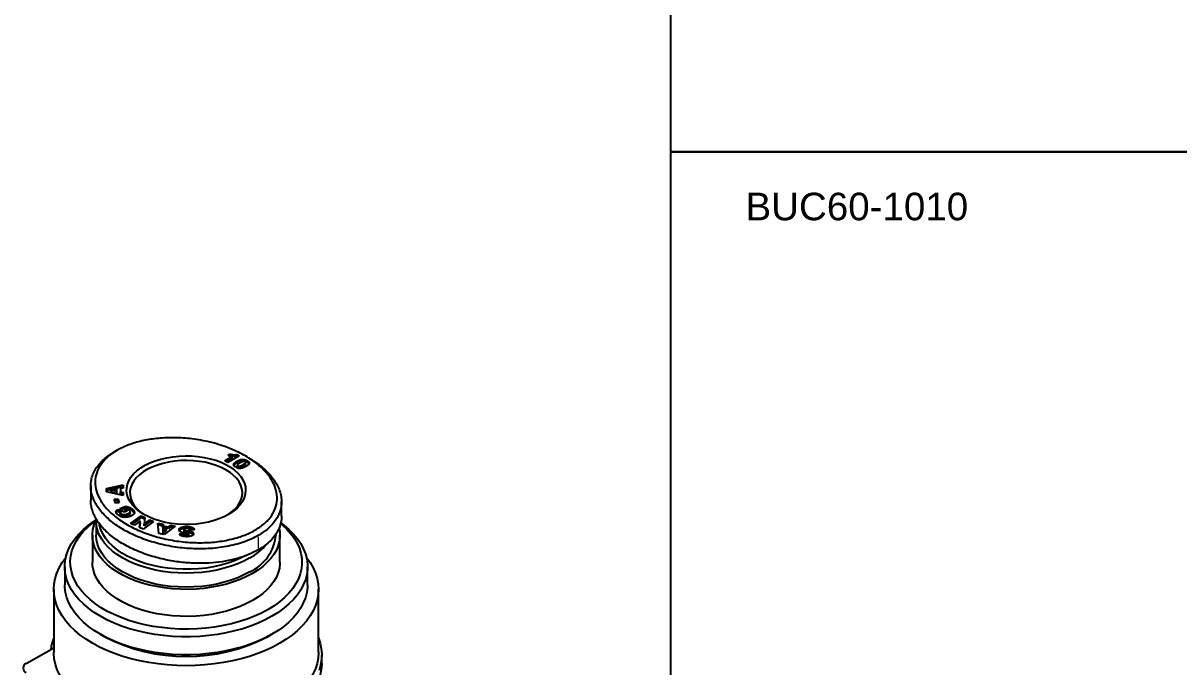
# Model space of a CAD drawing. Header units: millimetres. Extents: x 747 to 1883, y 1260 to 2217.
# Drawn here: x 823.83 to 843.03, y 1622.73 to 1633.42 of the extents above; entities that cross this region are included whole.
import ezdxf

# ---------------------------------------------------------------- set-up
doc = ezdxf.new("R2010")
doc.units = ezdxf.units.MM
doc.linetypes.add('PHANTOM', pattern=[12.7, 6.35, -1.27, 1.27, -1.27, 1.27, -1.27])
doc.styles.get("Standard").update_dxf_attribs({"font": 'arial.ttf'})

msp = doc.modelspace()

# ---------------------------------------------------------------- linework, layer by layer
at = {"color": 7, "linetype": 'Continuous', "lineweight": 25}
for p, q in [((825.393, 1626.324), (825.341, 1626.293)), ((827.183, 1626.151), (827.307, 1626.222)), ((827.235, 1626.121), (827.183, 1626.151)), ((827.307, 1626.192), (827.209, 1626.136)), ((827.234, 1626.242), (827.268, 1626.262)), ((827.423, 1626.229), (827.235, 1626.121)), ((827.268, 1626.232), (827.263, 1626.229)), ((827.268, 1626.262), (827.282, 1626.258)), ((827.268, 1626.232), (827.268, 1626.262)), ((827.282, 1626.228), (827.268, 1626.232)), ((827.282, 1626.258), (827.295, 1626.255)), ((827.282, 1626.228), (827.282, 1626.258)), ((827.295, 1626.225), (827.282, 1626.228)), ((827.295, 1626.255), (827.308, 1626.252)), ((827.295, 1626.225), (827.295, 1626.255)), ((827.308, 1626.222), (827.295, 1626.225)), ((827.307, 1626.192), (827.307, 1626.222)), ((827.308, 1626.252), (827.32, 1626.251)), ((827.308, 1626.222), (827.308, 1626.252)), ((827.32, 1626.221), (827.308, 1626.222)), ((827.32, 1626.251), (827.329, 1626.25)), ((827.32, 1626.221), (827.32, 1626.251)), ((827.329, 1626.22), (827.32, 1626.221)), ((827.329, 1626.25), (827.342, 1626.25)), ((827.329, 1626.22), (827.329, 1626.25)), ((827.342, 1626.22), (827.329, 1626.22)), ((827.342, 1626.25), (827.355, 1626.25)), ((827.342, 1626.22), (827.342, 1626.25)), ((827.355, 1626.22), (827.342, 1626.22)), ((827.355, 1626.25), (827.369, 1626.252)), ((827.355, 1626.22), (827.355, 1626.25)), ((827.369, 1626.222), (827.355, 1626.22)), ((827.364, 1626.13), (827.373, 1626.136)), ((827.369, 1626.252), (827.381, 1626.254)), ((827.369, 1626.222), (827.369, 1626.252)), ((827.381, 1626.224), (827.369, 1626.222)), ((827.373, 1626.136), (827.383, 1626.142)), ((827.373, 1626.106), (827.373, 1626.136)), ((827.381, 1626.254), (827.423, 1626.229)), ((827.381, 1626.224), (827.381, 1626.254)), ((827.397, 1626.214), (827.381, 1626.224)), ((827.383, 1626.142), (827.384, 1626.142)), ((827.383, 1626.112), (827.383, 1626.142)), ((827.384, 1626.142), (827.397, 1626.149)), ((827.384, 1626.113), (827.384, 1626.142)), ((827.397, 1626.149), (827.409, 1626.155)), ((827.397, 1626.119), (827.397, 1626.149)), ((827.409, 1626.155), (827.421, 1626.161)), ((827.409, 1626.125), (827.409, 1626.155)), ((827.421, 1626.161), (827.432, 1626.165)), ((827.421, 1626.131), (827.421, 1626.161)), ((827.432, 1626.135), (827.421, 1626.131)), ((827.432, 1626.165), (827.443, 1626.169)), ((827.432, 1626.135), (827.432, 1626.165)), ((827.443, 1626.139), (827.432, 1626.135)), ((827.443, 1626.169), (827.454, 1626.171)), ((827.443, 1626.139), (827.443, 1626.169)), ((827.454, 1626.141), (827.443, 1626.139)), ((827.454, 1626.171), (827.464, 1626.173)), ((827.454, 1626.141), (827.454, 1626.171)), ((827.464, 1626.143), (827.454, 1626.141)), ((827.471, 1626.132), (827.461, 1626.127)), ((827.464, 1626.173), (827.474, 1626.174)), ((827.464, 1626.143), (827.464, 1626.173)), ((827.474, 1626.144), (827.464, 1626.143)), ((827.48, 1626.135), (827.471, 1626.132)), ((827.474, 1626.174), (827.477, 1626.174)), ((827.474, 1626.144), (827.474, 1626.174)), ((827.477, 1626.144), (827.474, 1626.144)), ((827.477, 1626.174), (827.489, 1626.174)), ((827.477, 1626.144), (827.477, 1626.174)), ((827.489, 1626.144), (827.477, 1626.144)), ((827.488, 1626.137), (827.48, 1626.135)), ((827.497, 1626.139), (827.488, 1626.137)), ((827.489, 1626.174), (827.5, 1626.173)), ((827.489, 1626.144), (827.489, 1626.174)), ((827.5, 1626.143), (827.489, 1626.144)), ((827.509, 1626.138), (827.497, 1626.139)), ((827.5, 1626.173), (827.512, 1626.171)), ((827.5, 1626.143), (827.5, 1626.173)), ((827.512, 1626.141), (827.5, 1626.143)), ((827.52, 1626.134), (827.509, 1626.138)), ((827.512, 1626.171), (827.523, 1626.167)), ((827.512, 1626.141), (827.512, 1626.171)), ((827.523, 1626.137), (827.512, 1626.141)), ((827.525, 1626.13), (827.52, 1626.134)), ((827.523, 1626.167), (827.535, 1626.163)), ((827.523, 1626.137), (827.523, 1626.167)), ((827.535, 1626.133), (827.523, 1626.137)), ((827.577, 1626.2), (827.525, 1626.23)), ((827.535, 1626.163), (827.547, 1626.158)), ((827.535, 1626.133), (827.535, 1626.163)), ((827.547, 1626.128), (827.535, 1626.133)), ((827.547, 1626.158), (827.556, 1626.153)), ((827.547, 1626.128), (827.547, 1626.158)), ((827.556, 1626.153), (827.566, 1626.146)), ((827.556, 1626.123), (827.556, 1626.153)), ((827.566, 1626.146), (827.574, 1626.14)), ((827.566, 1626.116), (827.566, 1626.146)), ((827.574, 1626.14), (827.58, 1626.134)), ((827.574, 1626.11), (827.574, 1626.14)), ((827.58, 1626.134), (827.582, 1626.133)), ((827.58, 1626.104), (827.58, 1626.134)), ((827.582, 1626.133), (827.587, 1626.125)), ((827.582, 1626.103), (827.582, 1626.133)), ((827.329, 1626.085), (827.33, 1626.092)), ((827.33, 1626.077), (827.329, 1626.085)), ((827.33, 1626.092), (827.331, 1626.096)), ((827.33, 1626.077), (827.33, 1626.092)), ((827.333, 1626.069), (827.33, 1626.077)), ((827.331, 1626.096), (827.335, 1626.102)), ((827.331, 1626.074), (827.331, 1626.096)), ((827.335, 1626.072), (827.333, 1626.069)), ((827.333, 1626.069), (827.333, 1626.069)), ((827.338, 1626.063), (827.333, 1626.069)), ((827.335, 1626.102), (827.34, 1626.109)), ((827.335, 1626.072), (827.335, 1626.102)), ((827.34, 1626.079), (827.335, 1626.072)), ((827.344, 1626.056), (827.338, 1626.063)), ((827.34, 1626.109), (827.348, 1626.117)), ((827.34, 1626.079), (827.34, 1626.109)), ((827.348, 1626.087), (827.34, 1626.079)), ((827.353, 1626.05), (827.344, 1626.056)), ((827.348, 1626.117), (827.349, 1626.118)), ((827.348, 1626.087), (827.348, 1626.117)), ((827.349, 1626.088), (827.348, 1626.087)), ((827.349, 1626.118), (827.356, 1626.124)), ((827.349, 1626.088), (827.349, 1626.118)), ((827.356, 1626.094), (827.349, 1626.088)), ((827.363, 1626.043), (827.353, 1626.05)), ((827.356, 1626.124), (827.364, 1626.13)), ((827.356, 1626.094), (827.356, 1626.124)), ((827.364, 1626.1), (827.356, 1626.094)), ((827.364, 1626.043), (827.363, 1626.043)), ((827.364, 1626.1), (827.364, 1626.13)), ((827.373, 1626.106), (827.364, 1626.1)), ((827.376, 1626.037), (827.364, 1626.043)), ((827.383, 1626.112), (827.373, 1626.106)), ((827.388, 1626.032), (827.376, 1626.037)), ((827.384, 1626.113), (827.383, 1626.112)), ((827.397, 1626.119), (827.384, 1626.113)), ((827.399, 1626.028), (827.388, 1626.032)), ((827.393, 1626.082), (827.391, 1626.074)), ((827.391, 1626.074), (827.394, 1626.067)), ((827.391, 1626.044), (827.391, 1626.074)), ((827.391, 1626.044), (827.394, 1626.037)), ((827.397, 1626.087), (827.393, 1626.082)), ((827.393, 1626.082), (827.393, 1626.082)), ((827.394, 1626.067), (827.398, 1626.064)), ((827.394, 1626.037), (827.394, 1626.067)), ((827.394, 1626.037), (827.398, 1626.034)), ((827.409, 1626.125), (827.397, 1626.119)), ((827.403, 1626.092), (827.397, 1626.087)), ((827.398, 1626.064), (827.409, 1626.06)), ((827.398, 1626.034), (827.398, 1626.064)), ((827.398, 1626.034), (827.409, 1626.03)), ((827.411, 1626.025), (827.399, 1626.028)), ((827.412, 1626.099), (827.403, 1626.092)), ((827.421, 1626.131), (827.409, 1626.125)), ((827.409, 1626.06), (827.417, 1626.059)), ((827.409, 1626.06), (827.409, 1626.03)), ((827.409, 1626.03), (827.417, 1626.029)), ((827.422, 1626.023), (827.411, 1626.025)), ((827.422, 1626.105), (827.412, 1626.099)), ((827.417, 1626.059), (827.429, 1626.06)), ((827.417, 1626.029), (827.417, 1626.059)), ((827.417, 1626.029), (827.429, 1626.03)), ((827.435, 1626.113), (827.422, 1626.105)), ((827.434, 1626.023), (827.422, 1626.023)), ((827.429, 1626.06), (827.442, 1626.064)), ((827.429, 1626.03), (827.429, 1626.06)), ((827.429, 1626.03), (827.442, 1626.034)), ((827.445, 1626.023), (827.434, 1626.023)), ((827.436, 1626.114), (827.435, 1626.113)), ((827.449, 1626.121), (827.436, 1626.114)), ((827.442, 1626.064), (827.443, 1626.064)), ((827.442, 1626.034), (827.443, 1626.034)), ((827.443, 1626.064), (827.451, 1626.067)), ((827.443, 1626.034), (827.443, 1626.064)), ((827.443, 1626.034), (827.451, 1626.038)), ((827.446, 1626.023), (827.445, 1626.023)), ((827.456, 1626.025), (827.446, 1626.023)), ((827.461, 1626.127), (827.449, 1626.121)), ((827.451, 1626.067), (827.461, 1626.072)), ((827.451, 1626.038), (827.451, 1626.067)), ((827.451, 1626.038), (827.461, 1626.042)), ((827.467, 1626.027), (827.456, 1626.025)), ((827.461, 1626.072), (827.472, 1626.078)), ((827.461, 1626.042), (827.461, 1626.072)), ((827.461, 1626.042), (827.472, 1626.048)), ((827.478, 1626.03), (827.467, 1626.027)), ((827.472, 1626.078), (827.483, 1626.084)), ((827.472, 1626.048), (827.472, 1626.078)), ((827.472, 1626.048), (827.483, 1626.054)), ((827.489, 1626.033), (827.478, 1626.03)), ((827.483, 1626.084), (827.495, 1626.092)), ((827.483, 1626.054), (827.483, 1626.084)), ((827.483, 1626.054), (827.495, 1626.062)), ((827.5, 1626.038), (827.489, 1626.033)), ((827.495, 1626.092), (827.506, 1626.099)), ((827.495, 1626.062), (827.495, 1626.092)), ((827.495, 1626.062), (827.506, 1626.069)), ((827.512, 1626.043), (827.5, 1626.038)), ((827.506, 1626.099), (827.515, 1626.105)), ((827.506, 1626.069), (827.506, 1626.099)), ((827.506, 1626.069), (827.515, 1626.075)), ((827.523, 1626.049), (827.512, 1626.043)), ((827.515, 1626.105), (827.521, 1626.11)), ((827.515, 1626.075), (827.515, 1626.105)), ((827.515, 1626.075), (827.521, 1626.08)), ((827.521, 1626.11), (827.525, 1626.115)), ((827.521, 1626.08), (827.521, 1626.11)), ((827.521, 1626.08), (827.525, 1626.085)), ((827.536, 1626.056), (827.523, 1626.049)), ((827.528, 1626.124), (827.525, 1626.13)), ((827.525, 1626.115), (827.526, 1626.116)), ((827.525, 1626.085), (827.525, 1626.115)), ((827.525, 1626.085), (827.526, 1626.086)), ((827.526, 1626.116), (827.528, 1626.124)), ((827.526, 1626.086), (827.526, 1626.116)), ((827.526, 1626.086), (827.528, 1626.094)), ((827.528, 1626.094), (827.528, 1626.124)), ((827.541, 1626.059), (827.536, 1626.056)), ((827.55, 1626.065), (827.541, 1626.059)), ((827.556, 1626.123), (827.547, 1626.128)), ((827.559, 1626.071), (827.55, 1626.065)), ((827.566, 1626.116), (827.556, 1626.123)), ((827.566, 1626.077), (827.559, 1626.071)), ((827.574, 1626.11), (827.566, 1626.116)), ((827.573, 1626.084), (827.566, 1626.077)), ((827.575, 1626.084), (827.573, 1626.084)), ((827.58, 1626.104), (827.574, 1626.11)), ((827.581, 1626.092), (827.575, 1626.084)), ((827.582, 1626.103), (827.58, 1626.104)), ((827.586, 1626.099), (827.581, 1626.092)), ((827.585, 1626.097), (827.582, 1626.103)), ((827.588, 1626.106), (827.586, 1626.099)), ((827.586, 1626.099), (827.586, 1626.099)), ((827.587, 1626.125), (827.589, 1626.117)), ((827.587, 1626.101), (827.587, 1626.125)), ((827.589, 1626.114), (827.588, 1626.106)), ((827.589, 1626.117), (827.589, 1626.114)), ((827.589, 1626.112), (827.589, 1626.117)), ((825.215, 1625.689), (825.495, 1625.749)), ((825.495, 1625.749), (825.495, 1625.697)), ((824.955, 1625.734), (824.955, 1625.494)), ((825.495, 1625.719), (825.215, 1625.659)), ((825.215, 1625.634), (825.215, 1625.689)), ((825.215, 1625.659), (825.215, 1625.689)), ((825.215, 1625.659), (825.215, 1625.634)), ((825.495, 1625.574), (825.215, 1625.634)), ((825.388, 1625.679), (825.288, 1625.661)), ((825.288, 1625.661), (825.288, 1625.631)), ((825.288, 1625.661), (825.388, 1625.643)), ((825.288, 1625.631), (825.388, 1625.613)), ((825.388, 1625.643), (825.388, 1625.679)), ((825.388, 1625.649), (825.388, 1625.679)), ((825.388, 1625.613), (825.388, 1625.649)), ((825.388, 1625.613), (825.388, 1625.643)), ((825.495, 1625.697), (825.449, 1625.689)), ((825.449, 1625.689), (825.449, 1625.632)), ((825.449, 1625.632), (825.495, 1625.625)), ((825.449, 1625.602), (825.449, 1625.632)), ((825.495, 1625.595), (825.449, 1625.602)), ((825.495, 1625.625), (825.495, 1625.574)), ((825.347, 1625.51), (825.406, 1625.516)), ((825.367, 1625.446), (825.347, 1625.51)), ((825.406, 1625.486), (825.356, 1625.481)), ((825.426, 1625.452), (825.367, 1625.446)), ((825.406, 1625.516), (825.426, 1625.452)), ((825.406, 1625.516), (825.406, 1625.486)), ((825.417, 1625.451), (825.406, 1625.486)), ((825.439, 1625.358), (825.54, 1625.396)), ((825.54, 1625.366), (825.463, 1625.337)), ((825.54, 1625.396), (825.554, 1625.392)), ((825.54, 1625.366), (825.54, 1625.396)), ((825.554, 1625.362), (825.54, 1625.366)), ((825.554, 1625.392), (825.567, 1625.388)), ((825.554, 1625.362), (825.554, 1625.392)), ((825.567, 1625.388), (825.579, 1625.385)), ((825.567, 1625.358), (825.567, 1625.388)), ((825.579, 1625.385), (825.589, 1625.381)), ((825.579, 1625.355), (825.579, 1625.385)), ((825.589, 1625.381), (825.599, 1625.377)), ((825.589, 1625.351), (825.589, 1625.381)), ((825.599, 1625.377), (825.606, 1625.374)), ((825.599, 1625.347), (825.599, 1625.377)), ((825.606, 1625.374), (825.615, 1625.369)), ((825.606, 1625.344), (825.606, 1625.374)), ((825.615, 1625.369), (825.624, 1625.364)), ((825.615, 1625.339), (825.615, 1625.369)), ((825.624, 1625.364), (825.632, 1625.359)), ((825.624, 1625.334), (825.624, 1625.364)), ((828.125, 1625.231), (828.125, 1625.472)), ((825.374, 1625.306), (825.376, 1625.313)), ((825.374, 1625.298), (825.374, 1625.306)), ((825.376, 1625.291), (825.374, 1625.298)), ((825.376, 1625.313), (825.377, 1625.317)), ((825.376, 1625.293), (825.376, 1625.313)), ((825.377, 1625.289), (825.376, 1625.291)), ((825.377, 1625.317), (825.382, 1625.324)), ((825.377, 1625.288), (825.377, 1625.317)), ((825.38, 1625.283), (825.377, 1625.289)), ((825.382, 1625.294), (825.378, 1625.288)), ((825.385, 1625.277), (825.38, 1625.283)), ((825.382, 1625.324), (825.388, 1625.33)), ((825.382, 1625.294), (825.382, 1625.324)), ((825.388, 1625.3), (825.382, 1625.294)), ((825.391, 1625.27), (825.385, 1625.277)), ((825.388, 1625.33), (825.395, 1625.337)), ((825.388, 1625.3), (825.388, 1625.33)), ((825.395, 1625.307), (825.388, 1625.3)), ((825.398, 1625.262), (825.391, 1625.27)), ((825.395, 1625.337), (825.403, 1625.342)), ((825.395, 1625.307), (825.395, 1625.337)), ((825.403, 1625.312), (825.395, 1625.307)), ((825.407, 1625.254), (825.398, 1625.262)), ((825.403, 1625.342), (825.461, 1625.306)), ((825.403, 1625.312), (825.403, 1625.342)), ((825.45, 1625.283), (825.403, 1625.312)), ((825.415, 1625.247), (825.407, 1625.254)), ((825.424, 1625.24), (825.415, 1625.247)), ((825.433, 1625.234), (825.424, 1625.24)), ((825.442, 1625.229), (825.433, 1625.234)), ((825.512, 1625.294), (825.439, 1625.358)), ((825.451, 1625.225), (825.442, 1625.229)), ((825.453, 1625.3), (825.45, 1625.293)), ((825.45, 1625.293), (825.45, 1625.29)), ((825.45, 1625.29), (825.451, 1625.283)), ((825.45, 1625.26), (825.45, 1625.29)), ((825.451, 1625.254), (825.45, 1625.26)), ((825.451, 1625.283), (825.456, 1625.276)), ((825.451, 1625.254), (825.451, 1625.283)), ((825.456, 1625.246), (825.451, 1625.254)), ((825.46, 1625.221), (825.451, 1625.225)), ((825.461, 1625.306), (825.453, 1625.3)), ((825.456, 1625.276), (825.46, 1625.272)), ((825.456, 1625.246), (825.456, 1625.276)), ((825.46, 1625.243), (825.456, 1625.246)), ((825.46, 1625.272), (825.468, 1625.266)), ((825.46, 1625.243), (825.46, 1625.272)), ((825.468, 1625.236), (825.46, 1625.243)), ((825.47, 1625.218), (825.46, 1625.221)), ((825.468, 1625.266), (825.478, 1625.262)), ((825.468, 1625.236), (825.468, 1625.266)), ((825.478, 1625.232), (825.468, 1625.236)), ((825.482, 1625.215), (825.47, 1625.218)), ((825.478, 1625.262), (825.489, 1625.258)), ((825.478, 1625.232), (825.478, 1625.262)), ((825.489, 1625.228), (825.478, 1625.232)), ((825.495, 1625.213), (825.482, 1625.215)), ((825.489, 1625.258), (825.501, 1625.257)), ((825.489, 1625.228), (825.489, 1625.258)), ((825.501, 1625.227), (825.489, 1625.228)), ((825.507, 1625.211), (825.495, 1625.213)), ((825.501, 1625.257), (825.511, 1625.257)), ((825.501, 1625.227), (825.501, 1625.257)), ((825.511, 1625.227), (825.501, 1625.227)), ((825.52, 1625.21), (825.507, 1625.211)), ((825.511, 1625.257), (825.523, 1625.257)), ((825.511, 1625.227), (825.511, 1625.257)), ((825.523, 1625.228), (825.511, 1625.227)), ((825.561, 1625.312), (825.512, 1625.294)), ((825.533, 1625.211), (825.52, 1625.21)), ((825.523, 1625.257), (825.535, 1625.26)), ((825.523, 1625.228), (825.523, 1625.257)), ((825.535, 1625.23), (825.523, 1625.228)), ((825.551, 1625.348), (825.529, 1625.34)), ((825.529, 1625.34), (825.561, 1625.312)), ((825.529, 1625.31), (825.529, 1625.34)), ((825.537, 1625.303), (825.529, 1625.31)), ((825.537, 1625.211), (825.533, 1625.211)), ((825.535, 1625.26), (825.547, 1625.263)), ((825.535, 1625.23), (825.535, 1625.26)), ((825.547, 1625.233), (825.535, 1625.23)), ((825.549, 1625.212), (825.537, 1625.211)), ((825.547, 1625.263), (825.561, 1625.268)), ((825.547, 1625.233), (825.547, 1625.263)), ((825.561, 1625.238), (825.547, 1625.233)), ((825.561, 1625.213), (825.549, 1625.212)), ((825.559, 1625.346), (825.551, 1625.348)), ((825.567, 1625.358), (825.554, 1625.362)), ((825.57, 1625.342), (825.559, 1625.346)), ((825.561, 1625.268), (825.563, 1625.268)), ((825.561, 1625.238), (825.561, 1625.268)), ((825.563, 1625.238), (825.561, 1625.238)), ((825.574, 1625.216), (825.561, 1625.213)), ((825.563, 1625.268), (825.576, 1625.273)), ((825.563, 1625.238), (825.563, 1625.268)), ((825.576, 1625.244), (825.563, 1625.238)), ((825.579, 1625.355), (825.567, 1625.358)), ((825.58, 1625.338), (825.57, 1625.342)), ((825.586, 1625.219), (825.574, 1625.216)), ((825.576, 1625.273), (825.587, 1625.279)), ((825.576, 1625.244), (825.576, 1625.273)), ((825.587, 1625.249), (825.576, 1625.244)), ((825.589, 1625.351), (825.579, 1625.355)), ((825.581, 1625.337), (825.58, 1625.338)), ((825.59, 1625.332), (825.581, 1625.337)), ((825.598, 1625.222), (825.586, 1625.219)), ((825.587, 1625.279), (825.596, 1625.284)), ((825.587, 1625.249), (825.587, 1625.279)), ((825.596, 1625.254), (825.587, 1625.249)), ((825.599, 1625.347), (825.589, 1625.351)), ((825.598, 1625.326), (825.59, 1625.332)), ((825.596, 1625.284), (825.602, 1625.29)), ((825.596, 1625.254), (825.596, 1625.284)), ((825.602, 1625.26), (825.596, 1625.254)), ((825.599, 1625.325), (825.598, 1625.326)), ((825.61, 1625.226), (825.598, 1625.222)), ((825.606, 1625.344), (825.599, 1625.347)), ((825.606, 1625.318), (825.599, 1625.325)), ((825.602, 1625.29), (825.607, 1625.295)), ((825.602, 1625.26), (825.602, 1625.29)), ((825.607, 1625.265), (825.602, 1625.26)), ((825.615, 1625.339), (825.606, 1625.344)), ((825.609, 1625.311), (825.606, 1625.318)), ((825.607, 1625.295), (825.608, 1625.297)), ((825.607, 1625.265), (825.607, 1625.295)), ((825.608, 1625.267), (825.607, 1625.265)), ((825.608, 1625.297), (825.61, 1625.304)), ((825.608, 1625.267), (825.608, 1625.297)), ((825.61, 1625.274), (825.608, 1625.267)), ((825.61, 1625.304), (825.609, 1625.311)), ((825.61, 1625.274), (825.61, 1625.304)), ((825.611, 1625.227), (825.61, 1625.226)), ((825.623, 1625.231), (825.611, 1625.227)), ((825.624, 1625.334), (825.615, 1625.339)), ((825.617, 1625.109), (825.792, 1625.236)), ((825.633, 1625.236), (825.623, 1625.231)), ((825.632, 1625.329), (825.624, 1625.334)), ((825.632, 1625.359), (825.641, 1625.352)), ((825.632, 1625.329), (825.632, 1625.359)), ((825.641, 1625.323), (825.632, 1625.329)), ((825.643, 1625.241), (825.633, 1625.236)), ((825.641, 1625.352), (825.649, 1625.346)), ((825.641, 1625.323), (825.641, 1625.352)), ((825.649, 1625.316), (825.641, 1625.323)), ((825.792, 1625.206), (825.642, 1625.098)), ((825.651, 1625.247), (825.643, 1625.241)), ((825.649, 1625.346), (825.652, 1625.343)), ((825.649, 1625.316), (825.649, 1625.346)), ((825.652, 1625.313), (825.649, 1625.316)), ((825.659, 1625.253), (825.651, 1625.247)), ((825.652, 1625.343), (825.66, 1625.335)), ((825.652, 1625.313), (825.652, 1625.343)), ((825.66, 1625.306), (825.652, 1625.313)), ((825.666, 1625.259), (825.659, 1625.253)), ((825.66, 1625.335), (825.666, 1625.328)), ((825.66, 1625.306), (825.66, 1625.335)), ((825.666, 1625.298), (825.66, 1625.306)), ((825.666, 1625.328), (825.672, 1625.321)), ((825.666, 1625.298), (825.666, 1625.328)), ((825.672, 1625.291), (825.666, 1625.298)), ((825.669, 1625.262), (825.666, 1625.259)), ((825.674, 1625.269), (825.669, 1625.262)), ((825.672, 1625.321), (825.676, 1625.314)), ((825.672, 1625.291), (825.672, 1625.321)), ((825.676, 1625.284), (825.672, 1625.291)), ((825.678, 1625.276), (825.674, 1625.269)), ((825.676, 1625.314), (825.679, 1625.307)), ((825.676, 1625.284), (825.676, 1625.314)), ((825.679, 1625.278), (825.676, 1625.284)), ((825.681, 1625.283), (825.678, 1625.276)), ((825.679, 1625.307), (825.681, 1625.301)), ((825.679, 1625.279), (825.679, 1625.307)), ((825.681, 1625.301), (825.682, 1625.298)), ((825.681, 1625.286), (825.681, 1625.301)), ((825.682, 1625.291), (825.681, 1625.283)), ((825.682, 1625.298), (825.682, 1625.291)), ((825.682, 1625.289), (825.682, 1625.298)), ((825.792, 1625.236), (825.855, 1625.206)), ((825.792, 1625.206), (825.792, 1625.236)), ((825.851, 1625.178), (825.792, 1625.206)), ((825.855, 1625.206), (825.841, 1625.099)), ((825.046, 1625.145), (825.046, 1624.913)), ((825.681, 1625.08), (825.617, 1625.109)), ((825.777, 1625.15), (825.681, 1625.08)), ((825.763, 1625.042), (825.777, 1625.15)), ((825.826, 1625.013), (825.763, 1625.042)), ((825.777, 1625.12), (825.767, 1625.04)), ((825.777, 1625.12), (825.777, 1625.15)), ((826, 1625.139), (825.826, 1625.013)), ((825.841, 1625.099), (825.937, 1625.168)), ((825.937, 1625.139), (825.841, 1625.069)), ((825.841, 1625.069), (825.841, 1625.099)), ((825.937, 1625.168), (826, 1625.139)), ((825.937, 1625.139), (825.937, 1625.168)), ((825.975, 1625.121), (825.937, 1625.139)), ((826.07, 1625.116), (826.156, 1625.1)), ((826.084, 1624.944), (826.07, 1625.116)), ((826.073, 1625.086), (826.155, 1625.07)), ((826.154, 1625.036), (826.152, 1624.975)), ((826.152, 1624.975), (826.212, 1625.025)), ((826.152, 1624.945), (826.212, 1624.995)), ((826.212, 1625.025), (826.154, 1625.036)), ((826.156, 1625.1), (826.155, 1625.072)), ((826.155, 1625.072), (826.249, 1625.055)), ((826.155, 1625.042), (826.155, 1625.072)), ((826.249, 1625.025), (826.155, 1625.042)), ((826.36, 1625.062), (826.173, 1624.927)), ((826.212, 1624.995), (826.212, 1625.025)), ((826.249, 1625.055), (826.276, 1625.078)), ((826.249, 1625.025), (826.249, 1625.055)), ((826.276, 1625.048), (826.249, 1625.025)), ((826.276, 1625.078), (826.36, 1625.062)), ((826.276, 1625.048), (826.276, 1625.078)), ((826.327, 1625.038), (826.276, 1625.048)), ((826.422, 1625.001), (826.423, 1625.009)), ((826.422, 1624.999), (826.422, 1625.001)), ((826.422, 1624.999), (826.422, 1625.001)), ((826.424, 1624.991), (826.422, 1624.999)), ((826.423, 1625.009), (826.426, 1625.016)), ((826.423, 1624.995), (826.423, 1625.009)), ((826.428, 1624.984), (826.424, 1624.991)), ((826.426, 1625.016), (826.431, 1625.023)), ((826.426, 1624.987), (826.426, 1625.016)), ((826.431, 1624.993), (826.426, 1624.986)), ((826.434, 1624.977), (826.428, 1624.984)), ((826.431, 1625.023), (826.437, 1625.03)), ((826.431, 1624.993), (826.431, 1625.023)), ((826.437, 1625), (826.431, 1624.993)), ((826.437, 1625.03), (826.445, 1625.036)), ((826.437, 1625.03), (826.437, 1625.03)), ((826.437, 1625), (826.437, 1625.03)), ((826.437, 1625), (826.437, 1625.03)), ((826.445, 1625.006), (826.437, 1625)), ((826.437, 1625), (826.437, 1625)), ((826.445, 1625.036), (826.454, 1625.041)), ((826.445, 1625.006), (826.445, 1625.036)), ((826.454, 1625.011), (826.445, 1625.006)), ((826.454, 1625.041), (826.465, 1625.045)), ((826.454, 1625.011), (826.454, 1625.041)), ((826.465, 1625.015), (826.454, 1625.011)), ((826.465, 1625.045), (826.476, 1625.049)), ((826.465, 1625.015), (826.465, 1625.045)), ((826.476, 1625.019), (826.465, 1625.015)), ((826.476, 1625.049), (826.479, 1625.049)), ((826.476, 1625.019), (826.476, 1625.049)), ((826.479, 1625.02), (826.476, 1625.019)), ((826.479, 1625.049), (826.49, 1625.052)), ((826.49, 1625.022), (826.479, 1625.02)), ((826.49, 1625.052), (826.501, 1625.054)), ((826.49, 1625.022), (826.49, 1625.052)), ((826.501, 1625.024), (826.49, 1625.022)), ((826.501, 1625.054), (826.514, 1625.055)), ((826.501, 1625.024), (826.501, 1625.054)), ((826.514, 1625.025), (826.501, 1625.024)), ((826.506, 1624.979), (826.506, 1625.009)), ((826.509, 1625.001), (826.516, 1624.997)), ((826.509, 1624.971), (826.509, 1625.001)), ((826.514, 1625.055), (826.528, 1625.056)), ((826.514, 1625.025), (826.514, 1625.055)), ((826.528, 1625.026), (826.514, 1625.025)), ((826.519, 1625.021), (826.516, 1625.02)), ((826.516, 1624.997), (826.523, 1624.994)), ((826.516, 1624.967), (826.516, 1624.997)), ((826.531, 1625.024), (826.519, 1625.021)), ((826.523, 1624.994), (826.534, 1624.991)), ((826.523, 1624.964), (826.523, 1624.994)), ((826.528, 1625.056), (826.543, 1625.056)), ((826.528, 1625.026), (826.528, 1625.056)), ((826.543, 1625.026), (826.528, 1625.026)), ((826.545, 1625.025), (826.531, 1625.024)), ((826.534, 1624.991), (826.549, 1624.989)), ((826.534, 1624.962), (826.534, 1624.991)), ((826.543, 1625.056), (826.546, 1625.056)), ((826.543, 1625.026), (826.543, 1625.056)), ((826.546, 1625.026), (826.543, 1625.026)), ((826.546, 1625.056), (826.563, 1625.056)), ((826.546, 1625.026), (826.546, 1625.056)), ((826.563, 1625.026), (826.546, 1625.026)), ((826.549, 1624.989), (826.56, 1624.987)), ((826.549, 1624.959), (826.549, 1624.989)), ((826.56, 1624.987), (826.576, 1624.985)), ((826.563, 1625.056), (826.579, 1625.055)), ((826.563, 1625.026), (826.563, 1625.056)), ((826.579, 1625.025), (826.563, 1625.026)), ((826.576, 1624.985), (826.591, 1624.983)), ((826.576, 1624.955), (826.576, 1624.985)), ((826.579, 1625.055), (826.593, 1625.054)), ((826.579, 1625.025), (826.579, 1625.055)), ((826.593, 1625.024), (826.579, 1625.025)), ((826.591, 1624.983), (826.604, 1624.98)), ((826.591, 1624.953), (826.591, 1624.983)), ((826.593, 1625.054), (826.606, 1625.053)), ((826.593, 1625.024), (826.593, 1625.054)), ((826.606, 1625.023), (826.593, 1625.024)), ((826.678, 1625.003), (826.6, 1624.998)), ((826.604, 1624.98), (826.616, 1624.977)), ((826.604, 1624.95), (826.604, 1624.98)), ((826.606, 1625.053), (826.617, 1625.05)), ((826.606, 1625.023), (826.606, 1625.053)), ((826.617, 1625.02), (826.606, 1625.023)), ((826.617, 1625.05), (826.628, 1625.048)), ((826.617, 1625.02), (826.617, 1625.05)), ((826.628, 1625.018), (826.617, 1625.02)), ((826.628, 1625.048), (826.636, 1625.045)), ((826.628, 1625.018), (826.628, 1625.048)), ((826.636, 1625.015), (826.628, 1625.018)), ((826.636, 1625.045), (826.644, 1625.041)), ((826.636, 1625.015), (826.636, 1625.045)), ((826.644, 1625.011), (826.636, 1625.015)), ((826.644, 1625.041), (826.645, 1625.041)), ((826.645, 1625.011), (826.644, 1625.011)), ((826.645, 1625.041), (826.653, 1625.035)), ((826.645, 1625.011), (826.645, 1625.041)), ((826.653, 1625.005), (826.645, 1625.011)), ((826.653, 1625.035), (826.661, 1625.029)), ((826.653, 1625.005), (826.653, 1625.035)), ((826.657, 1625.002), (826.653, 1625.005)), ((826.661, 1625.002), (826.661, 1625.029)), ((824.982, 1624.913), (824.982, 1624.464)), ((826.173, 1624.927), (826.084, 1624.944)), ((826.152, 1624.975), (826.152, 1624.945)), ((826.432, 1624.937), (826.513, 1624.94)), ((826.433, 1624.931), (826.432, 1624.937)), ((826.437, 1624.923), (826.433, 1624.931)), ((826.438, 1624.973), (826.434, 1624.977)), ((826.442, 1624.917), (826.437, 1624.923)), ((826.446, 1624.968), (826.438, 1624.973)), ((826.448, 1624.911), (826.442, 1624.917)), ((826.457, 1624.963), (826.446, 1624.968)), ((826.456, 1624.905), (826.448, 1624.911)), ((826.513, 1624.91), (826.451, 1624.908)), ((826.465, 1624.901), (826.456, 1624.905)), ((826.469, 1624.959), (826.457, 1624.963)), ((826.47, 1624.899), (826.465, 1624.901)), ((826.473, 1624.958), (826.469, 1624.959)), ((826.48, 1624.896), (826.47, 1624.899)), ((826.482, 1624.956), (826.473, 1624.958)), ((826.491, 1624.894), (826.48, 1624.896)), ((826.492, 1624.954), (826.482, 1624.956)), ((826.503, 1624.892), (826.491, 1624.894)), ((826.505, 1624.952), (826.492, 1624.954)), ((826.516, 1624.89), (826.503, 1624.892)), ((826.518, 1624.949), (826.505, 1624.952)), ((826.516, 1624.967), (826.509, 1624.971)), ((826.513, 1624.94), (826.517, 1624.932)), ((826.513, 1624.91), (826.513, 1624.94)), ((826.517, 1624.902), (826.513, 1624.91)), ((826.523, 1624.964), (826.516, 1624.967)), ((826.531, 1624.89), (826.516, 1624.89)), ((826.517, 1624.932), (826.523, 1624.926)), ((826.517, 1624.902), (826.517, 1624.932)), ((826.523, 1624.896), (826.517, 1624.902)), ((826.533, 1624.947), (826.518, 1624.949)), ((826.534, 1624.962), (826.523, 1624.964)), ((826.523, 1624.926), (826.527, 1624.924)), ((826.523, 1624.896), (826.523, 1624.926)), ((826.527, 1624.894), (826.523, 1624.896)), ((826.527, 1624.924), (826.537, 1624.921)), ((826.527, 1624.894), (826.527, 1624.924)), ((826.537, 1624.891), (826.527, 1624.894)), ((826.547, 1624.889), (826.531, 1624.89)), ((826.55, 1624.945), (826.533, 1624.947)), ((826.549, 1624.959), (826.534, 1624.962)), ((826.537, 1624.921), (826.55, 1624.92)), ((826.537, 1624.891), (826.537, 1624.921)), ((826.55, 1624.89), (826.537, 1624.891)), ((826.552, 1624.889), (826.547, 1624.889)), ((826.56, 1624.957), (826.549, 1624.959)), ((826.557, 1624.944), (826.55, 1624.945)), ((826.55, 1624.92), (826.555, 1624.919)), ((826.55, 1624.89), (826.55, 1624.92)), ((826.555, 1624.889), (826.55, 1624.89)), ((826.567, 1624.89), (826.552, 1624.889)), ((826.555, 1624.919), (826.569, 1624.921)), ((826.555, 1624.889), (826.555, 1624.919)), ((826.569, 1624.891), (826.555, 1624.889)), ((826.571, 1624.942), (826.557, 1624.944)), ((826.576, 1624.955), (826.56, 1624.957)), ((826.581, 1624.891), (826.567, 1624.89)), ((826.569, 1624.921), (826.578, 1624.923)), ((826.569, 1624.891), (826.569, 1624.921)), ((826.578, 1624.893), (826.569, 1624.891)), ((826.579, 1624.939), (826.571, 1624.942)), ((826.591, 1624.953), (826.576, 1624.955)), ((826.578, 1624.923), (826.585, 1624.929)), ((826.578, 1624.893), (826.578, 1624.923)), ((826.585, 1624.899), (826.578, 1624.893)), ((826.58, 1624.939), (826.579, 1624.939)), ((826.586, 1624.932), (826.58, 1624.939)), ((826.594, 1624.892), (826.581, 1624.891)), ((826.585, 1624.929), (826.586, 1624.932)), ((826.585, 1624.899), (826.585, 1624.929)), ((826.586, 1624.902), (826.585, 1624.899)), ((826.586, 1624.902), (826.586, 1624.932)), ((826.604, 1624.95), (826.591, 1624.953)), ((826.605, 1624.893), (826.594, 1624.892)), ((826.616, 1624.947), (826.604, 1624.95)), ((826.615, 1624.896), (826.605, 1624.893)), ((826.625, 1624.898), (826.615, 1624.896)), ((826.616, 1624.977), (826.626, 1624.974)), ((826.616, 1624.947), (826.616, 1624.977)), ((826.626, 1624.944), (826.616, 1624.947)), ((826.636, 1624.903), (826.625, 1624.898)), ((826.626, 1624.974), (826.635, 1624.971)), ((826.626, 1624.944), (826.626, 1624.974)), ((826.635, 1624.941), (826.626, 1624.944)), ((826.635, 1624.971), (826.641, 1624.968)), ((826.635, 1624.941), (826.635, 1624.971)), ((826.641, 1624.938), (826.635, 1624.941)), ((826.645, 1624.907), (826.636, 1624.903)), ((826.641, 1624.968), (826.65, 1624.962)), ((826.641, 1624.938), (826.641, 1624.968)), ((826.65, 1624.932), (826.641, 1624.938)), ((826.653, 1624.913), (826.645, 1624.907)), ((826.65, 1624.962), (826.657, 1624.956)), ((826.65, 1624.932), (826.65, 1624.962)), ((826.657, 1624.926), (826.65, 1624.932)), ((826.655, 1624.915), (826.653, 1624.913)), ((826.661, 1624.922), (826.655, 1624.915)), ((826.657, 1624.956), (826.662, 1624.95)), ((826.657, 1624.926), (826.657, 1624.956)), ((826.661, 1624.922), (826.657, 1624.926)), ((826.664, 1624.929), (826.661, 1624.922)), ((826.662, 1624.95), (826.665, 1624.943)), ((826.662, 1624.924), (826.662, 1624.95)), ((826.666, 1624.937), (826.664, 1624.929)), ((826.665, 1624.943), (826.666, 1624.937)), ((826.665, 1624.932), (826.665, 1624.943)), ((828.034, 1624.913), (828.034, 1624.94)), ((828.098, 1624.464), (828.098, 1624.913)), ((824.524, 1624.39), (824.524, 1624.09)), ((828.556, 1624.09), (828.556, 1624.39)), ((824.341, 1624.016), (824.341, 1622.968)), ((828.739, 1622.968), (828.739, 1624.016)), ((825.114, 1623.268), (825.179, 1623.23)), ((827.901, 1623.23), (827.966, 1623.268)), ((823.884, 1622.781), (824.341, 1623.045)), ((828.794, 1622.789), (828.794, 1622.923))]:
    msp.add_line(p, q, dxfattribs=at)
at = {"color": 8, "linetype": 'PHANTOM', "lineweight": 18}
for p, q in [((827.442, 1626.038), (827.442, 1626.06)), ((826.479, 1625.023), (826.479, 1625.046)), ((826.56, 1624.961), (826.56, 1624.984)), ((826.644, 1625.015), (826.644, 1625.037)), ((827.739, 1624.88), (827.739, 1624.7))]:
    msp.add_line(p, q, dxfattribs=at)
for points in [[(834.594, 1650.201), (867.481, 1650.201), (867.481, 1631.283), (834.594, 1631.283)], [(834.594, 1631.283), (867.481, 1631.283), (867.481, 1605.094), (834.594, 1605.094)]]:
    msp.add_lwpolyline(points, close=True)
at = {"color": 7, "linetype": 'Continuous', "lineweight": 25, "flags": 128}
for points in [[(825.84, 1625.258), (825.77, 1625.303), (825.708, 1625.352), (825.656, 1625.405), (825.614, 1625.461), (825.582, 1625.519), (825.561, 1625.578), (825.551, 1625.639), (825.553, 1625.7), (825.565, 1625.76), (825.589, 1625.819), (825.623, 1625.877), (825.668, 1625.932), (825.723, 1625.984), (825.787, 1626.032), (825.859, 1626.076), (825.939, 1626.116), (826.026, 1626.15), (826.119, 1626.179), (826.217, 1626.202), (826.318, 1626.218), (826.422, 1626.229), (826.527, 1626.233), (826.632, 1626.23), (826.736, 1626.221), (826.838, 1626.206), (826.937, 1626.185), (827.031, 1626.158), (827.12, 1626.125), (827.202, 1626.086), (827.276, 1626.043), (827.342, 1625.996), (827.399, 1625.945), (827.447, 1625.891), (827.484, 1625.834), (827.51, 1625.775), (827.525, 1625.715), (827.529, 1625.654), (827.522, 1625.593), (827.504, 1625.533), (827.475, 1625.475), (827.436, 1625.419), (827.386, 1625.365), (827.326, 1625.315), (827.258, 1625.269), (827.182, 1625.227), (827.098, 1625.19), (827.008, 1625.158), (826.913, 1625.132), (826.813, 1625.112), (826.71, 1625.099), (826.606, 1625.092), (826.5, 1625.091), (826.396, 1625.096), (826.292, 1625.108), (826.192, 1625.127), (826.095, 1625.151), (826.004, 1625.181), (825.919, 1625.217), (825.84, 1625.258)], [(827.201, 1625.998), (827.124, 1626.038), (827.04, 1626.072), (826.95, 1626.101), (826.856, 1626.125), (826.757, 1626.141), (826.656, 1626.152), (826.553, 1626.156), (826.45, 1626.154), (826.348, 1626.145), (826.249, 1626.129), (826.153, 1626.108), (826.062, 1626.08), (825.976, 1626.047), (825.898, 1626.009), (825.827, 1625.965), (825.765, 1625.918), (825.712, 1625.867), (825.669, 1625.813), (825.637, 1625.756), (825.616, 1625.698), (825.606, 1625.639), (825.608, 1625.58), (825.62, 1625.521), (825.644, 1625.463), (825.679, 1625.407), (825.724, 1625.353), (825.779, 1625.303), (825.844, 1625.257), (825.86, 1625.246)], [(827.22, 1625.246), (827.285, 1625.291), (827.343, 1625.34), (827.391, 1625.393), (827.428, 1625.449), (827.455, 1625.506), (827.47, 1625.565), (827.475, 1625.624), (827.467, 1625.683), (827.449, 1625.742), (827.42, 1625.799), (827.38, 1625.854), (827.329, 1625.906), (827.27, 1625.954), (827.201, 1625.998)], [(828.113, 1625.117), (828.162, 1625.081), (828.247, 1625.009), (828.322, 1624.933), (828.388, 1624.855), (828.443, 1624.774), (828.487, 1624.691), (828.521, 1624.606), (828.543, 1624.52), (828.554, 1624.433), (828.554, 1624.346), (828.543, 1624.259), (828.521, 1624.173), (828.487, 1624.088), (828.443, 1624.005), (828.388, 1623.924), (828.322, 1623.846), (828.247, 1623.771), (828.162, 1623.699), (828.068, 1623.631), (827.965, 1623.567), (827.855, 1623.508), (827.737, 1623.453), (827.612, 1623.404), (827.482, 1623.361), (827.346, 1623.323), (827.206, 1623.291), (827.062, 1623.266), (826.915, 1623.246), (826.766, 1623.233), (826.615, 1623.227), (826.465, 1623.227), (826.314, 1623.233), (826.165, 1623.246), (826.018, 1623.266), (825.874, 1623.291), (825.734, 1623.323), (825.598, 1623.361), (825.468, 1623.404), (825.343, 1623.453), (825.225, 1623.508), (825.115, 1623.567), (825.012, 1623.631), (824.918, 1623.699), (824.833, 1623.771), (824.758, 1623.846), (824.692, 1623.924), (824.637, 1624.005), (824.593, 1624.088), (824.559, 1624.173), (824.537, 1624.259), (824.526, 1624.346), (824.526, 1624.433), (824.537, 1624.52), (824.559, 1624.606), (824.593, 1624.691), (824.637, 1624.774), (824.692, 1624.855), (824.758, 1624.933), (824.833, 1625.009), (824.918, 1625.081), (825.012, 1625.149), (825.048, 1625.172)], [(827.596, 1624.536), (827.5, 1624.485), (827.397, 1624.439), (827.287, 1624.399), (827.171, 1624.364), (827.051, 1624.335), (826.927, 1624.312), (826.799, 1624.296), (826.67, 1624.286), (826.54, 1624.283), (826.41, 1624.286), (826.281, 1624.296), (826.153, 1624.312), (826.029, 1624.335), (825.909, 1624.364), (825.793, 1624.399), (825.683, 1624.439), (825.58, 1624.485), (825.484, 1624.536), (825.396, 1624.591), (825.317, 1624.651), (825.247, 1624.714), (825.186, 1624.781), (825.137, 1624.85), (825.097, 1624.922), (825.069, 1624.996), (825.052, 1625.07), (825.046, 1625.145), (825.048, 1625.18)], [(827.901, 1623.679), (827.792, 1623.621), (827.677, 1623.568), (827.555, 1623.521), (827.427, 1623.479), (827.293, 1623.442), (827.156, 1623.412), (827.014, 1623.388), (826.87, 1623.37), (826.724, 1623.359), (826.577, 1623.354), (826.429, 1623.355), (826.283, 1623.364), (826.138, 1623.378), (825.995, 1623.399), (825.855, 1623.426), (825.719, 1623.46), (825.589, 1623.499), (825.463, 1623.544), (825.344, 1623.594), (825.232, 1623.649), (825.128, 1623.71), (825.032, 1623.774), (824.945, 1623.843), (824.867, 1623.915), (824.8, 1623.991), (824.742, 1624.069), (824.695, 1624.15), (824.658, 1624.232), (824.633, 1624.316), (824.619, 1624.401), (824.616, 1624.486), (824.625, 1624.571), (824.644, 1624.655), (824.675, 1624.738), (824.717, 1624.82), (824.769, 1624.899), (824.832, 1624.976), (824.905, 1625.05), (824.988, 1625.121), (825.043, 1625.163)], [(828.084, 1625.032), (828.095, 1624.971), (828.097, 1624.894), (828.089, 1624.818), (828.069, 1624.743), (828.039, 1624.668), (827.997, 1624.596), (827.945, 1624.526), (827.883, 1624.458), (827.812, 1624.394), (827.731, 1624.334), (827.641, 1624.278), (827.544, 1624.226), (827.439, 1624.179), (827.328, 1624.138), (827.212, 1624.102), (827.09, 1624.072), (826.964, 1624.048), (826.836, 1624.03), (826.705, 1624.019), (826.573, 1624.014), (826.441, 1624.016), (826.309, 1624.024), (826.18, 1624.039), (826.052, 1624.059), (825.929, 1624.086), (825.809, 1624.119), (825.695, 1624.158), (825.587, 1624.202), (825.486, 1624.251), (825.393, 1624.305), (825.308, 1624.363), (825.231, 1624.426), (825.164, 1624.492), (825.107, 1624.56), (825.061, 1624.632), (825.025, 1624.705), (824.999, 1624.78), (824.985, 1624.856), (824.983, 1624.932), (824.991, 1625.009), (825.011, 1625.084), (825.041, 1625.158), (825.047, 1625.17)], [(827.534, 1624.575), (827.444, 1624.53), (827.341, 1624.487), (827.231, 1624.448), (827.116, 1624.416), (826.996, 1624.39), (826.873, 1624.369), (826.747, 1624.356), (826.62, 1624.348), (826.492, 1624.347), (826.364, 1624.353), (826.238, 1624.365), (826.114, 1624.384), (825.993, 1624.409), (825.877, 1624.44), (825.766, 1624.476), (825.661, 1624.519), (825.563, 1624.566), (825.472, 1624.618), (825.39, 1624.675), (825.317, 1624.736), (825.253, 1624.8), (825.199, 1624.867), (825.156, 1624.937), (825.124, 1625.008), (825.103, 1625.081), (825.099, 1625.103)], [(828.109, 1625.107), (828.135, 1625.086), (828.213, 1625.014), (828.28, 1624.938), (828.338, 1624.86), (828.385, 1624.779), (828.422, 1624.697), (828.447, 1624.613), (828.461, 1624.528), (828.464, 1624.443), (828.455, 1624.358), (828.436, 1624.274), (828.405, 1624.191), (828.363, 1624.109), (828.311, 1624.03), (828.248, 1623.953), (828.175, 1623.879), (828.092, 1623.808), (828.001, 1623.741), (827.901, 1623.679)], [(827.596, 1624.304), (827.5, 1624.253), (827.397, 1624.207), (827.287, 1624.167), (827.171, 1624.132), (827.051, 1624.103), (826.927, 1624.081), (826.799, 1624.064), (826.67, 1624.054), (826.54, 1624.051), (826.41, 1624.054), (826.281, 1624.064), (826.153, 1624.081), (826.029, 1624.103), (825.909, 1624.132), (825.793, 1624.167), (825.683, 1624.207), (825.58, 1624.253), (825.484, 1624.304), (825.396, 1624.359), (825.317, 1624.419), (825.247, 1624.482), (825.186, 1624.549), (825.137, 1624.618), (825.097, 1624.69), (825.069, 1624.764), (825.052, 1624.838), (825.046, 1624.913)], [(824.985, 1623.118), (824.878, 1623.184), (824.78, 1623.255), (824.69, 1623.329), (824.61, 1623.407), (824.54, 1623.488), (824.48, 1623.572), (824.43, 1623.658), (824.391, 1623.746), (824.363, 1623.835), (824.346, 1623.925), (824.341, 1624.016), (824.346, 1624.106), (824.363, 1624.196), (824.391, 1624.285), (824.43, 1624.373), (824.48, 1624.459), (824.54, 1624.543), (824.543, 1624.547)], [(828.098, 1624.464), (828.097, 1624.445), (828.089, 1624.369), (828.069, 1624.294), (828.039, 1624.219), (827.997, 1624.147), (827.945, 1624.077), (827.883, 1624.009), (827.812, 1623.945), (827.731, 1623.885), (827.641, 1623.829), (827.544, 1623.777), (827.439, 1623.73), (827.328, 1623.689), (827.212, 1623.653), (827.09, 1623.623), (826.964, 1623.599), (826.836, 1623.582), (826.705, 1623.57), (826.573, 1623.565), (826.441, 1623.567), (826.309, 1623.575), (826.18, 1623.59), (826.052, 1623.61), (825.929, 1623.637), (825.809, 1623.67), (825.695, 1623.709), (825.587, 1623.753), (825.486, 1623.802), (825.393, 1623.856), (825.308, 1623.915), (825.231, 1623.977), (825.164, 1624.043), (825.107, 1624.112), (825.061, 1624.183), (825.025, 1624.256), (824.999, 1624.331), (824.985, 1624.407), (824.982, 1624.464)], [(828.537, 1624.547), (828.54, 1624.543), (828.6, 1624.459), (828.65, 1624.373), (828.689, 1624.285), (828.717, 1624.196), (828.733, 1624.106), (828.739, 1624.016), (828.733, 1623.925), (828.717, 1623.835), (828.689, 1623.746), (828.65, 1623.658), (828.6, 1623.572), (828.54, 1623.488), (828.47, 1623.407), (828.39, 1623.329), (828.3, 1623.255), (828.202, 1623.184), (828.095, 1623.118), (827.98, 1623.056), (827.858, 1622.999), (827.729, 1622.948), (827.594, 1622.901), (827.454, 1622.861), (827.308, 1622.826), (827.16, 1622.797), (827.007, 1622.775), (826.853, 1622.759), (826.697, 1622.749), (826.54, 1622.746), (826.383, 1622.749), (826.227, 1622.759), (826.073, 1622.775), (825.92, 1622.797), (825.771, 1622.826), (825.626, 1622.861), (825.486, 1622.901), (825.351, 1622.948), (825.222, 1622.999), (825.1, 1623.056), (824.985, 1623.118)], [(828.556, 1624.09), (828.554, 1624.047), (828.543, 1623.96), (828.521, 1623.874), (828.487, 1623.789), (828.443, 1623.706), (828.388, 1623.625), (828.322, 1623.547), (828.247, 1623.471), (828.162, 1623.399), (828.068, 1623.331), (827.965, 1623.267), (827.855, 1623.208), (827.737, 1623.154), (827.612, 1623.105), (827.482, 1623.062), (827.346, 1623.024), (827.206, 1622.992), (827.062, 1622.966), (826.915, 1622.947), (826.766, 1622.934), (826.615, 1622.927), (826.465, 1622.927), (826.314, 1622.934), (826.165, 1622.947), (826.018, 1622.966), (825.874, 1622.992), (825.734, 1623.024), (825.598, 1623.062), (825.468, 1623.105), (825.343, 1623.154), (825.225, 1623.208), (825.115, 1623.267), (825.012, 1623.331), (824.918, 1623.399), (824.833, 1623.471), (824.758, 1623.547), (824.692, 1623.625), (824.637, 1623.706), (824.593, 1623.789), (824.559, 1623.874), (824.537, 1623.96), (824.526, 1624.047), (824.524, 1624.09)], [(828.739, 1623.209), (828.768, 1623.121), (828.786, 1623.03), (828.794, 1622.939), (828.79, 1622.847), (828.775, 1622.756), (828.75, 1622.666)], [(826.678, 1621.701), (826.516, 1621.699), (826.354, 1621.703), (826.193, 1621.715), (826.034, 1621.733), (825.877, 1621.758), (825.725, 1621.789), (825.576, 1621.827), (825.433, 1621.871), (825.296, 1621.921), (825.166, 1621.977), (825.043, 1622.038), (824.929, 1622.104), (824.823, 1622.175), (824.726, 1622.25), (824.64, 1622.329), (824.563, 1622.412), (824.498, 1622.497), (824.443, 1622.586), (824.4, 1622.676), (824.368, 1622.768), (824.349, 1622.861), (824.341, 1622.954), (824.341, 1622.968)], [(828.739, 1622.968), (828.739, 1622.964), (828.733, 1622.873), (828.716, 1622.783), (828.687, 1622.693), (828.647, 1622.605), (828.597, 1622.519), (828.536, 1622.435), (828.465, 1622.354), (828.384, 1622.276), (828.293, 1622.202), (828.194, 1622.131), (828.086, 1622.065), (827.97, 1622.003), (827.846, 1621.947), (827.716, 1621.895), (827.58, 1621.85), (827.439, 1621.809), (827.293, 1621.775), (827.143, 1621.747), (826.99, 1621.725), (826.835, 1621.71), (826.678, 1621.701)], [(828.794, 1622.789), (828.79, 1622.712), (828.775, 1622.621), (828.75, 1622.531), (828.713, 1622.442), (828.665, 1622.355), (828.607, 1622.27), (828.539, 1622.187), (828.461, 1622.107), (828.373, 1622.031), (828.276, 1621.959), (828.171, 1621.89), (828.058, 1621.826), (827.937, 1621.767), (827.809, 1621.713), (827.675, 1621.664), (827.535, 1621.621), (827.391, 1621.584), (827.242, 1621.552), (827.09, 1621.527), (826.935, 1621.507), (826.778, 1621.495), (826.62, 1621.488)]]:
    msp.add_lwpolyline(points, dxfattribs=at)
at = {"color": 7, "linetype": 'Continuous', "lineweight": 25}
for centre, radius, start, end in [((827.309, 1626.37), 0.148, 239.5427, 269.0375), ((827.28, 1624.992), 0.757, 294.6447, 354.0352), ((827.074, 1625.474), 1.074, 299.1018, 318.7192), ((825.086, 1622.916), 0.801, 158.5387, 172.7612), ((826.54, 1625.847), 2.949, 242.5274, 297.478), ((823.912, 1622.706), 0.08, 110.7834, 249.2166)]:
    msp.add_arc(centre, radius, start, end, dxfattribs=at)
for points, knots in [([(827.525, 1626.23), (827.563, 1626.208), (827.599, 1626.186), (827.672, 1626.135), (827.71, 1626.107), (827.797, 1626.033), (827.846, 1625.986), (827.927, 1625.887), (827.961, 1625.836), (828.013, 1625.732), (828.032, 1625.679), (828.052, 1625.573), (828.054, 1625.521), (828.041, 1625.417), (828.026, 1625.367), (827.981, 1625.27), (827.951, 1625.225), (827.876, 1625.138), (827.832, 1625.098), (827.731, 1625.024), (827.674, 1624.99), (827.549, 1624.929), (827.481, 1624.902), (827.333, 1624.856), (827.254, 1624.837), (827.087, 1624.808), (826.999, 1624.798), (826.818, 1624.788), (826.725, 1624.788), (826.536, 1624.798), (826.441, 1624.808), (826.251, 1624.838), (826.156, 1624.859), (825.974, 1624.909), (825.885, 1624.939), (825.717, 1625.008), (825.638, 1625.046), (825.491, 1625.129), (825.424, 1625.174), (825.305, 1625.269), (825.252, 1625.319), (825.164, 1625.421), (825.127, 1625.473), (825.072, 1625.579), (825.052, 1625.632), (825.029, 1625.737), (825.026, 1625.789), (825.036, 1625.89), (825.048, 1625.939), (825.089, 1626.034), (825.116, 1626.08), (825.186, 1626.166), (825.228, 1626.207), (825.324, 1626.283), (825.379, 1626.318), (825.5, 1626.38), (825.565, 1626.408), (825.707, 1626.456), (825.782, 1626.476), (825.941, 1626.507), (826.024, 1626.519), (826.2, 1626.533), (826.292, 1626.536), (826.481, 1626.53), (826.578, 1626.522), (826.776, 1626.495), (826.875, 1626.475), (827.081, 1626.423), (827.184, 1626.388), (827.377, 1626.31), (827.452, 1626.272), (827.525, 1626.23)], [0, 0, 0, 0, 1.294789, 1.294789, 2.589578, 2.589578, 4.147525, 4.147525, 5.547284, 5.547284, 6.853738, 6.853738, 8.123315, 8.123315, 9.405394, 9.405394, 10.706336, 10.706336, 12.020079, 12.020079, 13.337055, 13.337055, 14.668569, 14.668569, 16.04197, 16.04197, 17.48188, 17.48188, 18.985068, 18.985068, 20.550962, 20.550962, 22.176657, 22.176657, 23.838513, 23.838513, 25.51267, 25.51267, 27.176541, 27.176541, 28.807335, 28.807335, 30.382504, 30.382504, 31.896932, 31.896932, 33.351352, 33.351352, 34.741144, 34.741144, 36.082186, 36.082186, 37.401409, 37.401409, 38.717087, 38.717087, 40.023161, 40.023161, 41.312154, 41.312154, 42.581654, 42.581654, 43.869378, 43.869378, 45.23623, 45.23623, 46.762288, 46.762288, 48.682198, 48.682198, 51.16212, 51.16212, 51.16212, 51.16212]), ([(827.739, 1624.91), (827.665, 1624.867), (827.583, 1624.83), (827.404, 1624.768), (827.309, 1624.744), (827.11, 1624.707), (827.008, 1624.696), (826.801, 1624.685), (826.696, 1624.686), (826.489, 1624.699), (826.388, 1624.711), (826.19, 1624.746), (826.093, 1624.769), (825.909, 1624.822), (825.822, 1624.853), (825.655, 1624.922), (825.575, 1624.962), (825.43, 1625.046), (825.363, 1625.091), (825.242, 1625.187), (825.188, 1625.239), (825.095, 1625.346), (825.057, 1625.402), (824.997, 1625.516), (824.976, 1625.575), (824.953, 1625.695), (824.952, 1625.754), (824.966, 1625.842), (824.973, 1625.872), (824.993, 1625.93), (825.006, 1625.96), (825.054, 1626.046), (825.096, 1626.101), (825.177, 1626.178), (825.206, 1626.203), (825.27, 1626.25), (825.305, 1626.272), (825.341, 1626.294)], [0, 0, 0, 0, 0.0625, 0.0625, 0.125, 0.125, 0.1875, 0.1875, 0.25, 0.25, 0.3125, 0.3125, 0.375, 0.375, 0.4375, 0.4375, 0.5, 0.5, 0.5625, 0.5625, 0.625, 0.625, 0.6875, 0.6875, 0.75, 0.75, 0.8125, 0.8125, 0.84375, 0.84375, 0.875, 0.875, 0.9375, 0.9375, 0.96875, 0.96875, 1, 1, 1, 1]), ([(827.577, 1626.2), (827.625, 1626.171), (827.709, 1626.119), (827.813, 1626.037), (827.898, 1625.958), (827.971, 1625.875), (828.032, 1625.788), (828.078, 1625.699), (828.109, 1625.607), (828.126, 1625.514), (828.125, 1625.424), (828.11, 1625.339), (828.083, 1625.262), (828.035, 1625.17), (827.954, 1625.068), (827.847, 1624.976), (827.767, 1624.927), (827.739, 1624.91)], [0, 0, 0, 0, 0.08439, 0.1483301, 0.212268, 0.278102, 0.3439312, 0.4079372, 0.4719363, 0.5384253, 0.6049034, 0.6599401, 0.7154628, 0.7705086, 0.858976, 0.9500492, 1, 1, 1, 1]), ([(827.739, 1624.67), (827.686, 1624.643), (827.58, 1624.587), (827.393, 1624.525), (827.19, 1624.479), (826.973, 1624.452), (826.745, 1624.444), (826.504, 1624.457), (826.257, 1624.491), (826.046, 1624.541), (825.877, 1624.594), (825.745, 1624.644), (825.62, 1624.7), (825.505, 1624.761), (825.402, 1624.825), (825.309, 1624.893), (825.225, 1624.964), (825.151, 1625.039), (825.088, 1625.117), (825.036, 1625.197), (824.996, 1625.281), (824.969, 1625.366), (824.956, 1625.438), (824.957, 1625.48), (824.957, 1625.494)], [0, 0, 0, 0, 0.054391, 0.11035, 0.165112, 0.221255, 0.280256, 0.34062, 0.407055, 0.475003, 0.515025, 0.55505, 0.59618, 0.637311, 0.675079, 0.712847, 0.751525, 0.790201, 0.827988, 0.865773, 0.904645, 0.943513, 0.981209, 1, 1, 1, 1]), ([(828.122, 1625.23), (828.123, 1625.221), (828.126, 1625.174), (828.108, 1625.089), (828.066, 1624.983), (828.002, 1624.887), (827.922, 1624.801), (827.833, 1624.728), (827.767, 1624.688), (827.739, 1624.67)], [0, 0, 0, 0, 0.0440327, 0.2292927, 0.4136243, 0.5706707, 0.7283308, 0.8852971, 1, 1, 1, 1]), ([(826.508, 1625.014), (826.508, 1625.013), (826.507, 1625.011), (826.506, 1625.01), (826.506, 1625.009)], [0, 0, 0, 0, 0.0264818, 0.04588205, 0.04588205, 0.04588205, 0.04588205]), ([(826.506, 1625.009), (826.506, 1625.007), (826.507, 1625.005), (826.509, 1625.002), (826.509, 1625.001)], [-0.07616841, -0.07616841, -0.07616841, -0.07616841, -0.03389979, 0, 0, 0, 0]), ([(826.516, 1625.02), (826.515, 1625.019), (826.511, 1625.017), (826.509, 1625.015), (826.508, 1625.014)], [0, 0, 0, 0, 0.03206883, 0.07300705, 0.07300705, 0.07300705, 0.07300705]), ([(826.6, 1624.998), (826.599, 1625.005), (826.595, 1625.01), (826.589, 1625.016), (826.581, 1625.019), (826.567, 1625.025), (826.545, 1625.025)], [-4.2145, -4.2145, -4.2145, -4.2145, -3.27318, -2.367523, -1.421633, 0, 0, 0, 0]), ([(826.661, 1625.029), (826.665, 1625.025), (826.673, 1625.017), (826.676, 1625.008), (826.678, 1625.003)], [0, 0, 0, 0, 1.213396, 2.421288, 2.421288, 2.421288, 2.421288]), ([(826.509, 1624.971), (826.509, 1624.972), (826.507, 1624.975), (826.506, 1624.977), (826.506, 1624.979)], [-0.07616841, -0.07616841, -0.07616841, -0.07616841, -0.04226862, 0, 0, 0, 0])]:
    msp.add_open_spline(points, degree=3, knots=knots, dxfattribs=at)

# ---------------------------------------------------------------- texts
at = {"insert": (835.833, 1630.604), "char_height": 0.4581, "width": 28.59747, "attachment_point": 1}
msp.add_mtext('BUC60-1010', dxfattribs=at)

doc.saveas('drawing.dxf')
